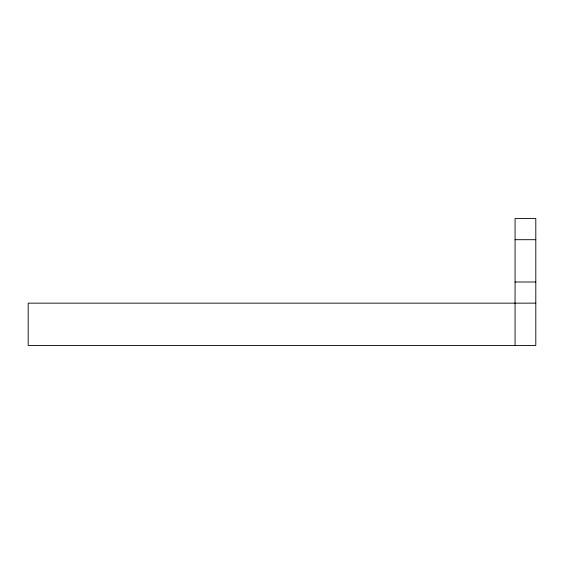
<?xml version="1.0" encoding="UTF-8"?>
<svg xmlns="http://www.w3.org/2000/svg" width="564" height="564" viewBox="0 0 564 564"><rect width="100%" height="100%" fill="white"/><g stroke="black" fill="none" stroke-linecap="round" stroke-linejoin="round"><path stroke-width="0.85" d="M515.066 239.7L535.8 239.7M515.066 282L535.8 282M535.8 303.15L28.2 303.15L28.2 345.45L535.8 345.45L535.8 218.55L515.066 218.55L515.066 345.45"/></g></svg>
